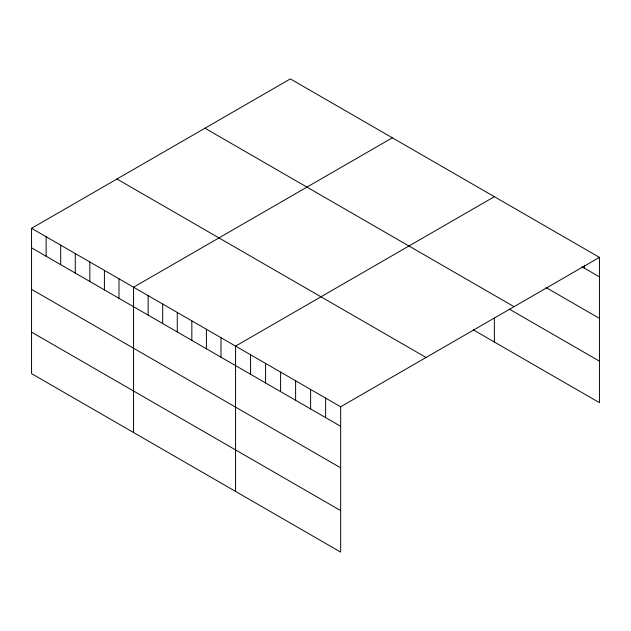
<?xml version="1.0" encoding="UTF-8"?>
<svg xmlns="http://www.w3.org/2000/svg" width="631" height="631" viewBox="0 0 631 631"><rect width="100%" height="100%" fill="white"/><g stroke="black" fill="none" stroke-linecap="round" stroke-linejoin="round"><path stroke-width="0.95" d="M31.55 228.327L340.653 406.782L340.653 552.093L31.55 373.631L31.55 228.327L290.347 78.907L599.45 257.369L599.45 402.673L473.305 329.847M392.348 137.803L133.551 287.215L133.551 432.527M494.357 196.691L235.56 346.111L235.56 491.415M340.653 406.782L599.45 257.369M581.932 266.755L599.45 276.867M546.067 287.562L599.45 318.387M204.941 128.219L514.044 306.674M509.367 309.151L599.45 361.161M116.956 179.015L426.059 357.477M31.55 247.825L340.653 426.288M31.55 289.345L340.653 467.8M31.55 332.119L340.653 510.574M584.44 265.272L584.44 268.199M494.357 318.008L494.357 342.002M325.635 398.114L325.635 417.619M310.626 389.445L310.626 408.951M295.608 380.777L295.608 400.283M280.598 372.109L280.598 391.614M265.588 363.44L265.588 382.946M250.57 354.78L250.57 374.278M220.984 337.695L220.984 357.193M206.416 329.279L206.416 348.785M191.84 320.871L191.84 340.369M177.272 312.455L177.272 331.953M162.695 304.039L162.695 323.545M148.127 295.631L148.127 315.129M118.983 278.807L118.983 298.305M104.407 270.391L104.407 289.889M89.839 261.975L89.839 281.481M75.263 253.567L75.263 273.065M60.694 245.151L60.694 264.649M46.118 236.735L46.118 256.241"/></g></svg>
